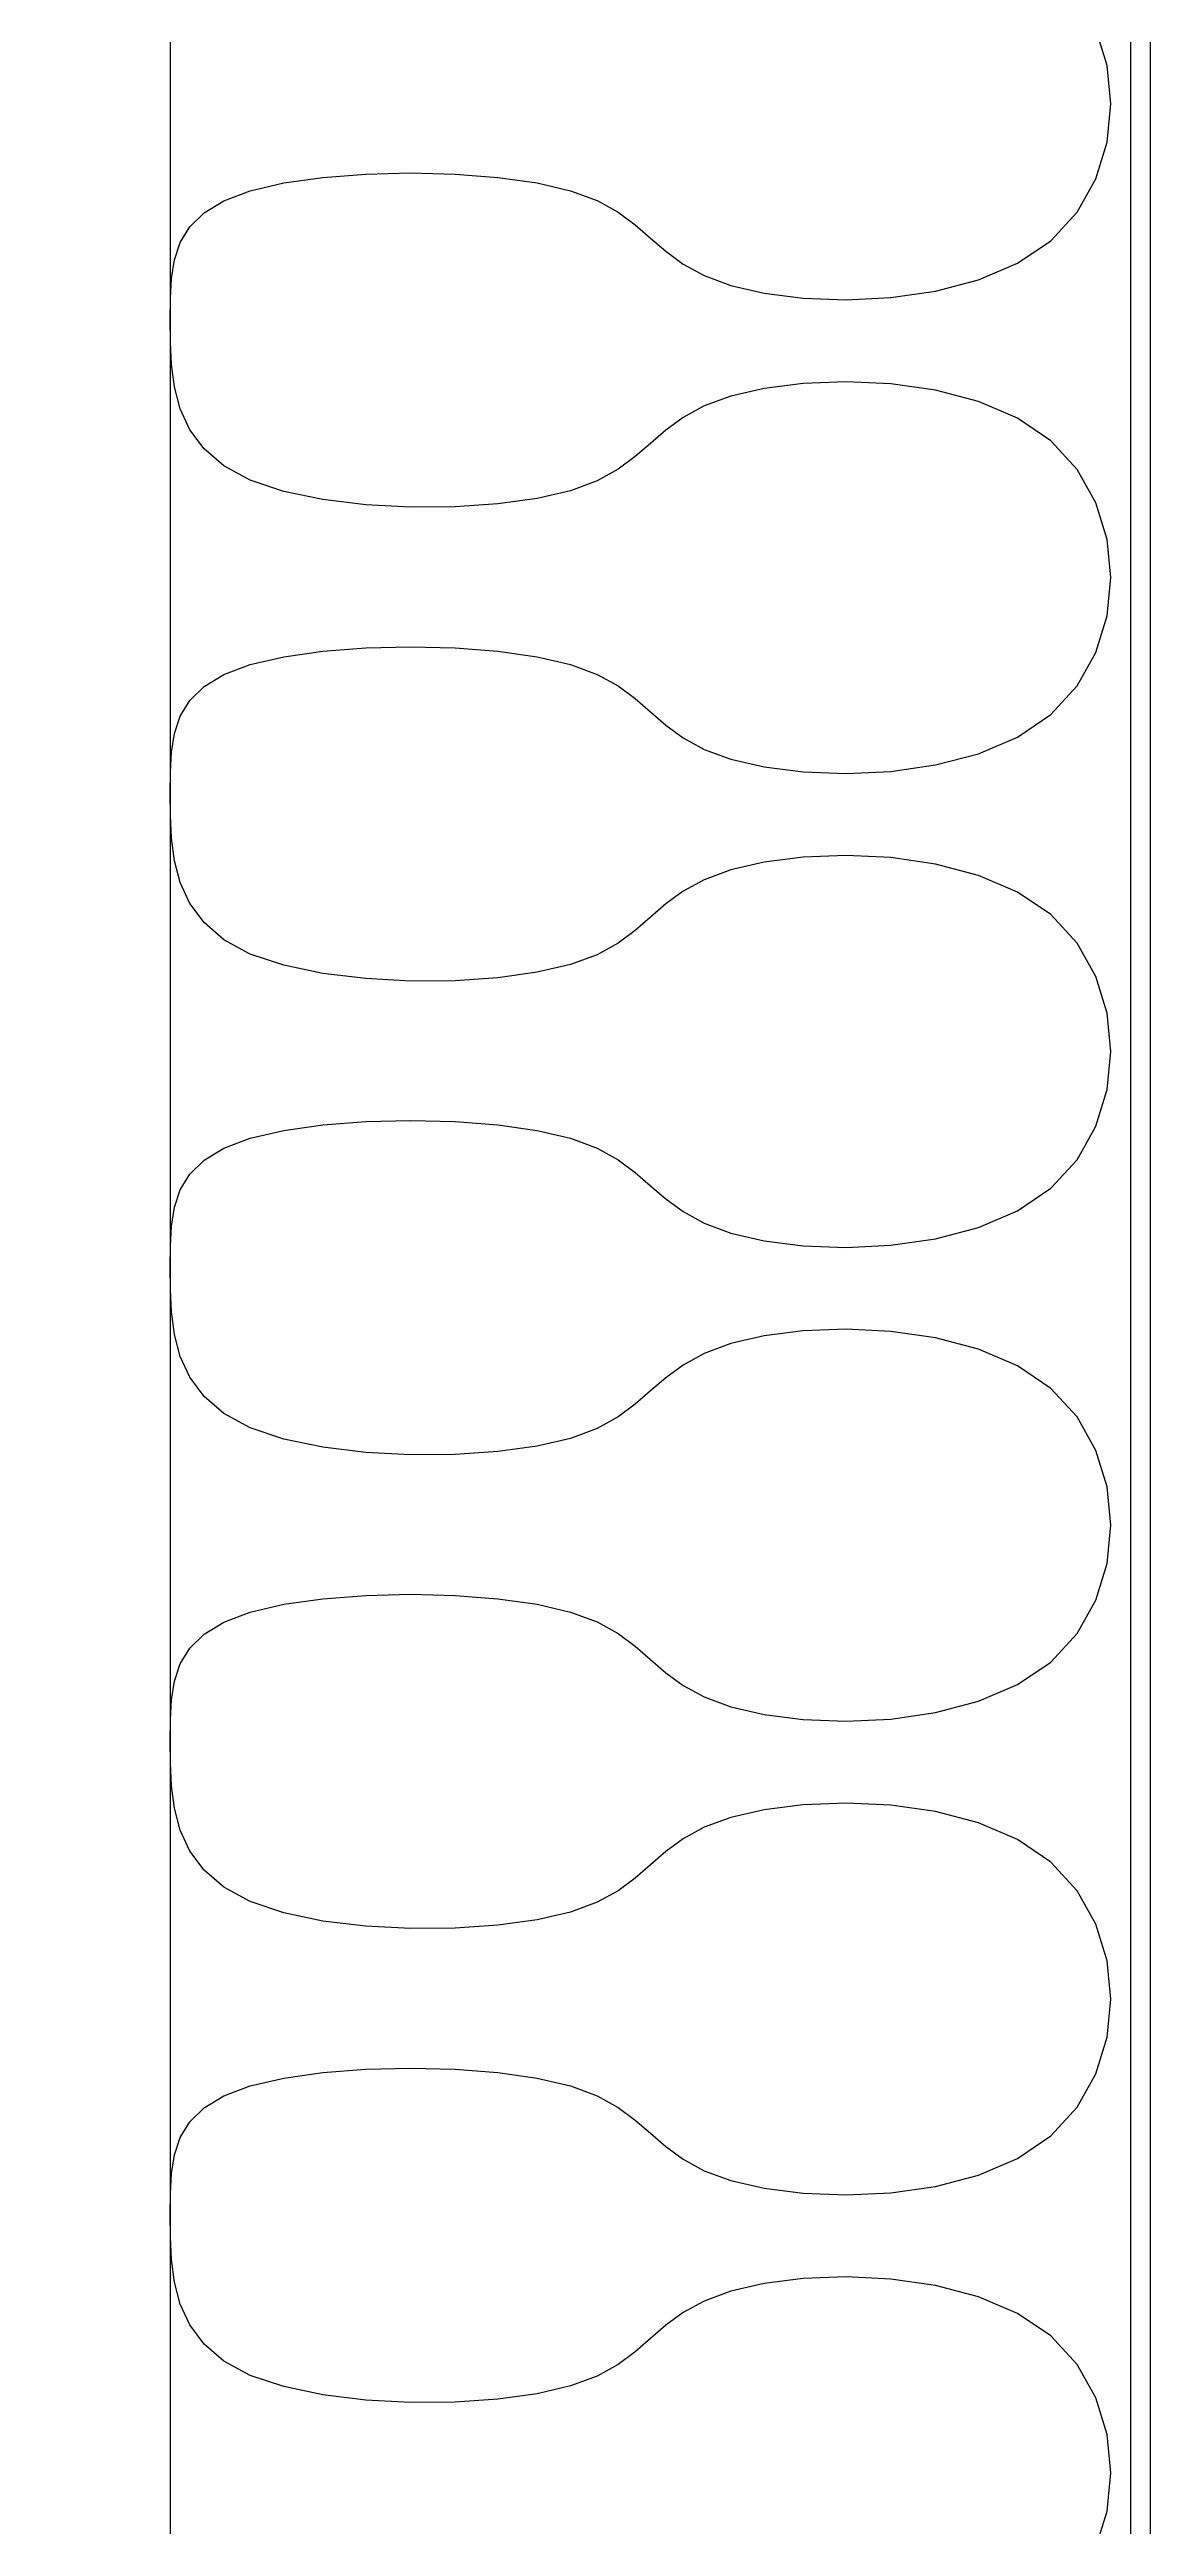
# Model space of a CAD drawing. Header units: millimetres. Extents: x -95178 to 274693, y -2232 to 263302.
# Drawn here: x 121889 to 122228, y 215302 to 216065 of the extents above; entities that cross this region are included whole.
import ezdxf

# ---------------------------------------------------------------- set-up
doc = ezdxf.new("R2010")
doc.units = ezdxf.units.MM
doc.layers.add('HATCH', color=9, linetype='Continuous')
doc.layers.add('TXT', color=3, linetype='Continuous')
doc.styles.add('ROMANS', font='romans.shx', dxfattribs={"width": 0.8})
doc.styles.add('view', font='romans.shx', dxfattribs={"width": 0.85})
doc.dimstyles.new('view', dxfattribs={"dimtxt": 2, "dimasz": 2, "dimexe": 1, "dimexo": 1, "dimgap": 1, "dimtad": 1, "dimdec": 0, "dimlfac": -1, "dimzin": 0, "dimdsep": 46, "dimtxsty": 'view', "dimcen": 2.5, "dimdle": 1.25, "dimclrd": 15, "dimclre": 15, "dimclrt": 3, "dimadec": 0, "dimazin": 0, "dimtfac": 0.9, "dimtdec": 0, "dimtofl": 0, "dimtmove": 2, "dimatfit": 0, "dimfxl": 1, "dimtolj": 1, "dimtzin": 0, "dimarcsym": 0})

# ---------------------------------------------------------------- blocks, each defined once
blk = doc.blocks.new('*D3')
at = {"layer": 'Defpoints', "color": 0, "transparency": 16777216}
for p in [(120731.83, 216562.82, 0), (122228.47, 216562.82, 0), (122228.47, 212334.82, 0)]:
    blk.add_point(p, dxfattribs=at)
at = {"layer": 'TXT', "color": 15, "lineweight": -2, "transparency": 16777216}
for p, q in [((122227.47, 216562.82, 0), (120730.83, 216562.82, 0)), ((120731.83, 212336.82, 0), (120731.83, 216560.82, 0)), ((120479.06, 214490.95, 0), (120477.06, 214490.95, 0)), ((120731.83, 214448.82, 0), (120479.06, 214490.95, 0)), ((122227.47, 212334.82, 0), (120730.83, 212334.82, 0))]:
    blk.add_line(p, q, dxfattribs=at)
at = {"layer": 'TXT', "color": 15, "transparency": 16777216}
for points in [[(120731.5, 216560.82, 0), (120732.17, 216560.82, 0), (120731.83, 216562.82, 0)], [(120731.5, 212336.82, 0), (120732.17, 212336.82, 0), (120731.83, 212334.82, 0)]]:
    blk.add_solid(points, dxfattribs=at)
at = {"layer": 'TXT', "color": 3, "transparency": 16777216, "insert": (120476.06, 214483.07, 0), "char_height": 2, "attachment_point": 5, "rotation": 90, "style": 'ROMANS'}
blk.add_mtext('\\A1;STATED DUCT', dxfattribs=at)

msp = doc.modelspace()

# ---------------------------------------------------------------- linework, layer by layer
at = {"color": 4}
for p, q in [((121926.474, 216864.819, 0), (121926.474, 212032.819, 0)), ((122228.474, 212334.819, 0), (122228.474, 216562.819, 0))]:
    msp.add_line(p, q, dxfattribs=at)
at = {"color": 31}
msp.add_line((122222.474, 212328.819, 0), (122222.474, 216568.819, 0), dxfattribs=at)
at = {"layer": 'HATCH'}
for p, q in [((122215.151, 216060.051, 0), (122211.682, 216071.337, 0)), ((122216.307, 216048.27, 0), (122215.151, 216060.051, 0)), ((122215.151, 216036.49, 0), (122216.307, 216048.27, 0)), ((122211.682, 216025.204, 0), (122215.151, 216036.49, 0)), ((121961.45, 216023.897, 0), (121973.494, 216025.608, 0)), ((121973.494, 216025.608, 0), (121986.695, 216026.634, 0)), ((121986.695, 216026.634, 0), (122000.474, 216026.976, 0)), ((122000.474, 216026.976, 0), (122014.252, 216026.634, 0)), ((122014.252, 216026.634, 0), (122027.453, 216025.608, 0)), ((122027.453, 216025.608, 0), (122039.497, 216023.897, 0)), ((121936.88, 216014.721, 0), (121942.998, 216018.43, 0)), ((121942.998, 216018.43, 0), (121951.14, 216021.501, 0)), ((121951.14, 216021.501, 0), (121961.45, 216023.897, 0)), ((122039.497, 216023.897, 0), (122049.807, 216021.501, 0)), ((122049.807, 216021.501, 0), (122057.997, 216018.45, 0)), ((122057.997, 216018.45, 0), (122064.453, 216014.886, 0)), ((122205.901, 216014.906, 0), (122211.682, 216025.204, 0)), ((121929.557, 216005.583, 0), (121932.496, 216010.423, 0)), ((121932.496, 216010.423, 0), (121936.88, 216014.721, 0)), ((122064.453, 216014.886, 0), (122069.752, 216010.979, 0)), ((122069.752, 216010.979, 0), (122074.474, 216006.901, 0)), ((122197.807, 216006.091, 0), (122205.901, 216014.906, 0)), ((121927.774, 216000.249, 0), (121929.557, 216005.583, 0)), ((122074.474, 216006.901, 0), (122079.195, 216002.824, 0)), ((122079.195, 216002.824, 0), (122084.494, 215998.917, 0)), ((122187.497, 215999.144, 0), (122197.807, 216006.091, 0)), ((121926.859, 215994.468, 0), (121927.774, 216000.249, 0)), ((122084.494, 215998.917, 0), (122090.95, 215995.353, 0)), ((122090.95, 215995.353, 0), (122099.14, 215992.301, 0)), ((122175.453, 215994.013, 0), (122187.497, 215999.144, 0)), ((121926.474, 215981.756, 0), (121926.522, 215988.288, 0)), ((121926.522, 215988.288, 0), (121926.859, 215994.468, 0)), ((122099.14, 215992.301, 0), (122109.45, 215989.933, 0)), ((122109.45, 215989.933, 0), (122121.494, 215988.411, 0)), ((122121.494, 215988.411, 0), (122134.695, 215987.896, 0)), ((122134.695, 215987.896, 0), (122148.474, 215988.55, 0)), ((122148.474, 215988.55, 0), (122162.252, 215990.535, 0)), ((122162.252, 215990.535, 0), (122175.453, 215994.013, 0)), ((121926.522, 215974.939, 0), (121926.474, 215981.756, 0)), ((121926.859, 215967.98, 0), (121926.522, 215974.939, 0)), ((121927.774, 215961.039, 0), (121926.859, 215967.98, 0)), ((121929.557, 215954.279, 0), (121927.774, 215961.039, 0)), ((122099.14, 215958.232, 0), (122090.95, 215955.181, 0)), ((122109.45, 215960.601, 0), (122099.14, 215958.232, 0)), ((122121.494, 215962.123, 0), (122109.45, 215960.601, 0)), ((122134.695, 215962.638, 0), (122121.494, 215962.123, 0)), ((122148.474, 215961.984, 0), (122134.695, 215962.638, 0)), ((122162.252, 215959.998, 0), (122148.474, 215961.984, 0)), ((122175.453, 215956.521, 0), (122162.252, 215959.998, 0)), ((121932.496, 215947.861, 0), (121929.557, 215954.279, 0)), ((122084.494, 215951.617, 0), (122079.195, 215947.71, 0)), ((122090.95, 215955.181, 0), (122084.494, 215951.617, 0)), ((122187.497, 215951.39, 0), (122175.453, 215956.521, 0)), ((122197.807, 215944.443, 0), (122187.497, 215951.39, 0)), ((121936.88, 215941.947, 0), (121932.496, 215947.861, 0)), ((121942.998, 215936.699, 0), (121936.88, 215941.947, 0)), ((122074.474, 215943.632, 0), (122069.752, 215939.554, 0)), ((122079.195, 215947.71, 0), (122074.474, 215943.632, 0)), ((122205.901, 215935.628, 0), (122197.807, 215944.443, 0)), ((121951.14, 215932.277, 0), (121942.998, 215936.699, 0)), ((122064.453, 215935.648, 0), (122057.997, 215932.083, 0)), ((122069.752, 215939.554, 0), (122064.453, 215935.648, 0)), ((122211.682, 215925.33, 0), (122205.901, 215935.628, 0)), ((121961.45, 215928.811, 0), (121951.14, 215932.277, 0)), ((121973.494, 215926.295, 0), (121961.45, 215928.811, 0)), ((121986.695, 215924.692, 0), (121973.494, 215926.295, 0)), ((122039.497, 215926.643, 0), (122027.453, 215924.977, 0)), ((122049.807, 215929.032, 0), (122039.497, 215926.643, 0)), ((122057.997, 215932.083, 0), (122049.807, 215929.032, 0)), ((122000.474, 215923.963, 0), (121986.695, 215924.692, 0)), ((122014.252, 215924.071, 0), (122000.474, 215923.963, 0)), ((122027.453, 215924.977, 0), (122014.252, 215924.071, 0)), ((122215.151, 215914.044, 0), (122211.682, 215925.33, 0)), ((122216.307, 215902.263, 0), (122215.151, 215914.044, 0)), ((122215.151, 215890.483, 0), (122216.307, 215902.263, 0)), ((122211.682, 215879.196, 0), (122215.151, 215890.483, 0)), ((121973.494, 215879.6, 0), (121986.695, 215880.627, 0)), ((121986.695, 215880.627, 0), (122000.474, 215880.969, 0)), ((122000.474, 215880.969, 0), (122014.252, 215880.627, 0)), ((122014.252, 215880.627, 0), (122027.453, 215879.6, 0)), ((121942.998, 215872.422, 0), (121951.14, 215875.494, 0)), ((121951.14, 215875.494, 0), (121961.45, 215877.889, 0)), ((121961.45, 215877.889, 0), (121973.494, 215879.6, 0)), ((122027.453, 215879.6, 0), (122039.497, 215877.889, 0)), ((122039.497, 215877.889, 0), (122049.807, 215875.494, 0)), ((122049.807, 215875.494, 0), (122057.997, 215872.443, 0)), ((122205.901, 215868.899, 0), (122211.682, 215879.196, 0)), ((121932.496, 215864.416, 0), (121936.88, 215868.714, 0)), ((121936.88, 215868.714, 0), (121942.998, 215872.422, 0)), ((122057.997, 215872.443, 0), (122064.453, 215868.878, 0)), ((122064.453, 215868.878, 0), (122069.752, 215864.972, 0)), ((122197.807, 215860.084, 0), (122205.901, 215868.899, 0)), ((121927.774, 215854.242, 0), (121929.557, 215859.576, 0)), ((121929.557, 215859.576, 0), (121932.496, 215864.416, 0)), ((122069.752, 215864.972, 0), (122074.474, 215860.894, 0)), ((122074.474, 215860.894, 0), (122079.195, 215856.816, 0)), ((122187.497, 215853.137, 0), (122197.807, 215860.084, 0)), ((121926.859, 215848.461, 0), (121927.774, 215854.242, 0)), ((122079.195, 215856.816, 0), (122084.494, 215852.91, 0)), ((122084.494, 215852.91, 0), (122090.95, 215849.345, 0)), ((122175.453, 215848.005, 0), (122187.497, 215853.137, 0)), ((121926.522, 215842.281, 0), (121926.859, 215848.461, 0)), ((122090.95, 215849.345, 0), (122099.14, 215846.294, 0)), ((122099.14, 215846.294, 0), (122109.45, 215843.926, 0)), ((122109.45, 215843.926, 0), (122121.494, 215842.403, 0)), ((122121.494, 215842.403, 0), (122134.695, 215841.888, 0)), ((122134.695, 215841.888, 0), (122148.474, 215842.543, 0)), ((122148.474, 215842.543, 0), (122162.252, 215844.528, 0)), ((122162.252, 215844.528, 0), (122175.453, 215848.005, 0)), ((121926.474, 215835.749, 0), (121926.522, 215842.281, 0)), ((121926.522, 215828.932, 0), (121926.474, 215835.749, 0)), ((121926.859, 215821.973, 0), (121926.522, 215828.932, 0)), ((121927.774, 215815.032, 0), (121926.859, 215821.973, 0)), ((121929.557, 215808.272, 0), (121927.774, 215815.032, 0)), ((122099.14, 215812.225, 0), (122090.95, 215809.174, 0)), ((122109.45, 215814.593, 0), (122099.14, 215812.225, 0)), ((122121.494, 215816.116, 0), (122109.45, 215814.593, 0)), ((122134.695, 215816.631, 0), (122121.494, 215816.116, 0)), ((122148.474, 215815.976, 0), (122134.695, 215816.631, 0)), ((122162.252, 215813.991, 0), (122148.474, 215815.976, 0)), ((122175.453, 215810.514, 0), (122162.252, 215813.991, 0)), ((121932.496, 215801.854, 0), (121929.557, 215808.272, 0)), ((122084.494, 215805.609, 0), (122079.195, 215801.703, 0)), ((122090.95, 215809.174, 0), (122084.494, 215805.609, 0)), ((122187.497, 215805.382, 0), (122175.453, 215810.514, 0)), ((122197.807, 215798.435, 0), (122187.497, 215805.382, 0)), ((121936.88, 215795.94, 0), (121932.496, 215801.854, 0)), ((122074.474, 215797.625, 0), (122069.752, 215793.547, 0)), ((122079.195, 215801.703, 0), (122074.474, 215797.625, 0)), ((122205.901, 215789.62, 0), (122197.807, 215798.435, 0)), ((121942.998, 215790.691, 0), (121936.88, 215795.94, 0)), ((121951.14, 215786.27, 0), (121942.998, 215790.691, 0)), ((122064.453, 215789.641, 0), (122057.997, 215786.076, 0)), ((122069.752, 215793.547, 0), (122064.453, 215789.641, 0)), ((122211.682, 215779.323, 0), (122205.901, 215789.62, 0)), ((121961.45, 215782.803, 0), (121951.14, 215786.27, 0)), ((121973.494, 215780.288, 0), (121961.45, 215782.803, 0)), ((122049.807, 215783.025, 0), (122039.497, 215780.636, 0)), ((122057.997, 215786.076, 0), (122049.807, 215783.025, 0)), ((121986.695, 215778.684, 0), (121973.494, 215780.288, 0)), ((122000.474, 215777.956, 0), (121986.695, 215778.684, 0)), ((122014.252, 215778.063, 0), (122000.474, 215777.956, 0)), ((122027.453, 215778.969, 0), (122014.252, 215778.063, 0)), ((122039.497, 215780.636, 0), (122027.453, 215778.969, 0)), ((122215.151, 215768.036, 0), (122211.682, 215779.323, 0)), ((122216.307, 215756.256, 0), (122215.151, 215768.036, 0)), ((122215.151, 215744.475, 0), (122216.307, 215756.256, 0)), ((122211.682, 215733.189, 0), (122215.151, 215744.475, 0)), ((121942.998, 215726.415, 0), (121951.14, 215729.487, 0)), ((121951.14, 215729.487, 0), (121961.45, 215731.882, 0)), ((121961.45, 215731.882, 0), (121973.494, 215733.593, 0)), ((121973.494, 215733.593, 0), (121986.695, 215734.62, 0)), ((121986.695, 215734.62, 0), (122000.474, 215734.962, 0)), ((122000.474, 215734.962, 0), (122014.252, 215734.62, 0)), ((122014.252, 215734.62, 0), (122027.453, 215733.593, 0)), ((122027.453, 215733.593, 0), (122039.497, 215731.882, 0)), ((122039.497, 215731.882, 0), (122049.807, 215729.487, 0)), ((122049.807, 215729.487, 0), (122057.997, 215726.436, 0)), ((122205.901, 215722.891, 0), (122211.682, 215733.189, 0)), ((121932.496, 215718.408, 0), (121936.88, 215722.706, 0)), ((121936.88, 215722.706, 0), (121942.998, 215726.415, 0)), ((122057.997, 215726.436, 0), (122064.453, 215722.871, 0)), ((122064.453, 215722.871, 0), (122069.752, 215718.964, 0)), ((122197.807, 215714.076, 0), (122205.901, 215722.891, 0)), ((121927.774, 215708.235, 0), (121929.557, 215713.569, 0)), ((121929.557, 215713.569, 0), (121932.496, 215718.408, 0)), ((122069.752, 215718.964, 0), (122074.474, 215714.887, 0)), ((122074.474, 215714.887, 0), (122079.195, 215710.809, 0)), ((122187.497, 215707.129, 0), (122197.807, 215714.076, 0)), ((121926.859, 215702.454, 0), (121927.774, 215708.235, 0)), ((122079.195, 215710.809, 0), (122084.494, 215706.902, 0)), ((122084.494, 215706.902, 0), (122090.95, 215703.338, 0)), ((122175.453, 215701.998, 0), (122187.497, 215707.129, 0)), ((121926.522, 215696.274, 0), (121926.859, 215702.454, 0)), ((122090.95, 215703.338, 0), (122099.14, 215700.287, 0)), ((122099.14, 215700.287, 0), (122109.45, 215697.918, 0)), ((122109.45, 215697.918, 0), (122121.494, 215696.396, 0)), ((122148.474, 215696.535, 0), (122162.252, 215698.521, 0)), ((122162.252, 215698.521, 0), (122175.453, 215701.998, 0)), ((121926.474, 215689.742, 0), (121926.522, 215696.274, 0)), ((121926.522, 215682.925, 0), (121926.474, 215689.742, 0)), ((122121.494, 215696.396, 0), (122134.695, 215695.881, 0)), ((122134.695, 215695.881, 0), (122148.474, 215696.535, 0)), ((121926.859, 215675.965, 0), (121926.522, 215682.925, 0)), ((121927.774, 215669.025, 0), (121926.859, 215675.965, 0)), ((121929.557, 215662.265, 0), (121927.774, 215669.025, 0)), ((122109.45, 215668.586, 0), (122099.14, 215666.218, 0)), ((122121.494, 215670.108, 0), (122109.45, 215668.586, 0)), ((122134.695, 215670.623, 0), (122121.494, 215670.108, 0)), ((122148.474, 215669.969, 0), (122134.695, 215670.623, 0)), ((122162.252, 215667.984, 0), (122148.474, 215669.969, 0)), ((122175.453, 215664.506, 0), (122162.252, 215667.984, 0)), ((121932.496, 215655.847, 0), (121929.557, 215662.265, 0)), ((122084.494, 215659.602, 0), (122079.195, 215655.695, 0)), ((122090.95, 215663.166, 0), (122084.494, 215659.602, 0)), ((122099.14, 215666.218, 0), (122090.95, 215663.166, 0)), ((122187.497, 215659.375, 0), (122175.453, 215664.506, 0)), ((122197.807, 215652.428, 0), (122187.497, 215659.375, 0)), ((121936.88, 215649.933, 0), (121932.496, 215655.847, 0)), ((122074.474, 215651.618, 0), (122069.752, 215647.54, 0)), ((122079.195, 215655.695, 0), (122074.474, 215651.618, 0)), ((122205.901, 215643.613, 0), (122197.807, 215652.428, 0)), ((121942.998, 215644.684, 0), (121936.88, 215649.933, 0)), ((121951.14, 215640.262, 0), (121942.998, 215644.684, 0)), ((122069.752, 215647.54, 0), (122064.453, 215643.633, 0)), ((121961.45, 215636.796, 0), (121951.14, 215640.262, 0)), ((121973.494, 215634.28, 0), (121961.45, 215636.796, 0)), ((122049.807, 215637.018, 0), (122039.497, 215634.629, 0)), ((122057.997, 215640.069, 0), (122049.807, 215637.018, 0)), ((122064.453, 215643.633, 0), (122057.997, 215640.069, 0)), ((122211.682, 215633.315, 0), (122205.901, 215643.613, 0)), ((121986.695, 215632.677, 0), (121973.494, 215634.28, 0)), ((122000.474, 215631.948, 0), (121986.695, 215632.677, 0)), ((122014.252, 215632.056, 0), (122000.474, 215631.948, 0)), ((122027.453, 215632.962, 0), (122014.252, 215632.056, 0)), ((122039.497, 215634.629, 0), (122027.453, 215632.962, 0)), ((122215.151, 215622.029, 0), (122211.682, 215633.315, 0)), ((122216.307, 215610.249, 0), (122215.151, 215622.029, 0)), ((122215.151, 215598.468, 0), (122216.307, 215610.249, 0)), ((122211.682, 215587.182, 0), (122215.151, 215598.468, 0)), ((121942.998, 215580.408, 0), (121951.14, 215583.479, 0)), ((121951.14, 215583.479, 0), (121961.45, 215585.875, 0)), ((121961.45, 215585.875, 0), (121973.494, 215587.586, 0)), ((121973.494, 215587.586, 0), (121986.695, 215588.612, 0)), ((121986.695, 215588.612, 0), (122000.474, 215588.954, 0)), ((122000.474, 215588.954, 0), (122014.252, 215588.612, 0)), ((122014.252, 215588.612, 0), (122027.453, 215587.586, 0)), ((122027.453, 215587.586, 0), (122039.497, 215585.875, 0)), ((122039.497, 215585.875, 0), (122049.807, 215583.479, 0)), ((122049.807, 215583.479, 0), (122057.997, 215580.428, 0)), ((122205.901, 215576.884, 0), (122211.682, 215587.182, 0)), ((121932.496, 215572.401, 0), (121936.88, 215576.699, 0)), ((121936.88, 215576.699, 0), (121942.998, 215580.408, 0)), ((122057.997, 215580.428, 0), (122064.453, 215576.864, 0)), ((122064.453, 215576.864, 0), (122069.752, 215572.957, 0)), ((122197.807, 215568.069, 0), (122205.901, 215576.884, 0)), ((121927.774, 215562.227, 0), (121929.557, 215567.561, 0)), ((121929.557, 215567.561, 0), (121932.496, 215572.401, 0)), ((122069.752, 215572.957, 0), (122074.474, 215568.879, 0)), ((122074.474, 215568.879, 0), (122079.195, 215564.802, 0)), ((122187.497, 215561.122, 0), (122197.807, 215568.069, 0)), ((121926.859, 215556.446, 0), (121927.774, 215562.227, 0)), ((122079.195, 215564.802, 0), (122084.494, 215560.895, 0)), ((122084.494, 215560.895, 0), (122090.95, 215557.331, 0)), ((122175.453, 215555.991, 0), (122187.497, 215561.122, 0)), ((121926.522, 215550.266, 0), (121926.859, 215556.446, 0)), ((122090.95, 215557.331, 0), (122099.14, 215554.279, 0)), ((122099.14, 215554.279, 0), (122109.45, 215551.911, 0)), ((122148.474, 215550.528, 0), (122162.252, 215552.513, 0)), ((122162.252, 215552.513, 0), (122175.453, 215555.991, 0)), ((121926.474, 215543.735, 0), (121926.522, 215550.266, 0)), ((122109.45, 215551.911, 0), (122121.494, 215550.389, 0)), ((122121.494, 215550.389, 0), (122134.695, 215549.874, 0)), ((122134.695, 215549.874, 0), (122148.474, 215550.528, 0)), ((121926.522, 215536.918, 0), (121926.474, 215543.735, 0)), ((121926.859, 215529.958, 0), (121926.522, 215536.918, 0)), ((121927.774, 215523.017, 0), (121926.859, 215529.958, 0)), ((121929.557, 215516.257, 0), (121927.774, 215523.017, 0)), ((122109.45, 215522.579, 0), (122099.14, 215520.21, 0)), ((122121.494, 215524.101, 0), (122109.45, 215522.579, 0)), ((122134.695, 215524.616, 0), (122121.494, 215524.101, 0)), ((122148.474, 215523.962, 0), (122134.695, 215524.616, 0)), ((122162.252, 215521.977, 0), (122148.474, 215523.962, 0)), ((122175.453, 215518.499, 0), (122162.252, 215521.977, 0)), ((121932.496, 215509.84, 0), (121929.557, 215516.257, 0)), ((122090.95, 215517.159, 0), (122084.494, 215513.595, 0)), ((122099.14, 215520.21, 0), (122090.95, 215517.159, 0)), ((122187.497, 215513.368, 0), (122175.453, 215518.499, 0)), ((121936.88, 215503.926, 0), (121932.496, 215509.84, 0)), ((122079.195, 215509.688, 0), (122074.474, 215505.61, 0)), ((122084.494, 215513.595, 0), (122079.195, 215509.688, 0)), ((122197.807, 215506.421, 0), (122187.497, 215513.368, 0)), ((121942.998, 215498.677, 0), (121936.88, 215503.926, 0)), ((122069.752, 215501.533, 0), (122064.453, 215497.626, 0)), ((122074.474, 215505.61, 0), (122069.752, 215501.533, 0)), ((122205.901, 215497.606, 0), (122197.807, 215506.421, 0)), ((121951.14, 215494.255, 0), (121942.998, 215498.677, 0)), ((121961.45, 215490.789, 0), (121951.14, 215494.255, 0)), ((122057.997, 215494.062, 0), (122049.807, 215491.01, 0)), ((122064.453, 215497.626, 0), (122057.997, 215494.062, 0)), ((122211.682, 215487.308, 0), (122205.901, 215497.606, 0)), ((121973.494, 215488.273, 0), (121961.45, 215490.789, 0)), ((121986.695, 215486.67, 0), (121973.494, 215488.273, 0)), ((122000.474, 215485.941, 0), (121986.695, 215486.67, 0)), ((122014.252, 215486.049, 0), (122000.474, 215485.941, 0)), ((122027.453, 215486.955, 0), (122014.252, 215486.049, 0)), ((122039.497, 215488.621, 0), (122027.453, 215486.955, 0)), ((122049.807, 215491.01, 0), (122039.497, 215488.621, 0)), ((122215.151, 215476.022, 0), (122211.682, 215487.308, 0)), ((122216.307, 215464.241, 0), (122215.151, 215476.022, 0)), ((122215.151, 215452.461, 0), (122216.307, 215464.241, 0)), ((122211.682, 215441.174, 0), (122215.151, 215452.461, 0)), ((121951.14, 215437.472, 0), (121961.45, 215439.867, 0)), ((121961.45, 215439.867, 0), (121973.494, 215441.578, 0)), ((121973.494, 215441.578, 0), (121986.695, 215442.605, 0)), ((121986.695, 215442.605, 0), (122000.474, 215442.947, 0)), ((122000.474, 215442.947, 0), (122014.252, 215442.605, 0)), ((122014.252, 215442.605, 0), (122027.453, 215441.578, 0)), ((122027.453, 215441.578, 0), (122039.497, 215439.867, 0)), ((122039.497, 215439.867, 0), (122049.807, 215437.472, 0)), ((122205.901, 215430.877, 0), (122211.682, 215441.174, 0)), ((121932.496, 215426.394, 0), (121936.88, 215430.692, 0)), ((121936.88, 215430.692, 0), (121942.998, 215434.4, 0)), ((121942.998, 215434.4, 0), (121951.14, 215437.472, 0)), ((122049.807, 215437.472, 0), (122057.997, 215434.421, 0)), ((122057.997, 215434.421, 0), (122064.453, 215430.857, 0)), ((122064.453, 215430.857, 0), (122069.752, 215426.95, 0)), ((122197.807, 215422.062, 0), (122205.901, 215430.877, 0)), ((121929.557, 215421.554, 0), (121932.496, 215426.394, 0)), ((122069.752, 215426.95, 0), (122074.474, 215422.872, 0)), ((122074.474, 215422.872, 0), (122079.195, 215418.794, 0)), ((121926.859, 215410.439, 0), (121927.774, 215416.22, 0)), ((121927.774, 215416.22, 0), (121929.557, 215421.554, 0)), ((122079.195, 215418.794, 0), (122084.494, 215414.888, 0)), ((122084.494, 215414.888, 0), (122090.95, 215411.323, 0)), ((122175.453, 215409.983, 0), (122187.497, 215415.115, 0)), ((122187.497, 215415.115, 0), (122197.807, 215422.062, 0)), ((121926.522, 215404.259, 0), (121926.859, 215410.439, 0)), ((122090.95, 215411.323, 0), (122099.14, 215408.272, 0)), ((122099.14, 215408.272, 0), (122109.45, 215405.904, 0)), ((122162.252, 215406.506, 0), (122175.453, 215409.983, 0)), ((121926.474, 215397.727, 0), (121926.522, 215404.259, 0)), ((122109.45, 215405.904, 0), (122121.494, 215404.381, 0)), ((122121.494, 215404.381, 0), (122134.695, 215403.867, 0)), ((122134.695, 215403.867, 0), (122148.474, 215404.521, 0)), ((122148.474, 215404.521, 0), (122162.252, 215406.506, 0)), ((121926.522, 215390.91, 0), (121926.474, 215397.727, 0)), ((121926.859, 215383.951, 0), (121926.522, 215390.91, 0)), ((121927.774, 215377.01, 0), (121926.859, 215383.951, 0)), ((121929.557, 215370.25, 0), (121927.774, 215377.01, 0)), ((122121.494, 215378.094, 0), (122109.45, 215376.571, 0)), ((122134.695, 215378.609, 0), (122121.494, 215378.094, 0)), ((122148.474, 215377.954, 0), (122134.695, 215378.609, 0)), ((122162.252, 215375.969, 0), (122148.474, 215377.954, 0)), ((121932.496, 215363.832, 0), (121929.557, 215370.25, 0)), ((122090.95, 215371.152, 0), (122084.494, 215367.587, 0)), ((122099.14, 215374.203, 0), (122090.95, 215371.152, 0)), ((122109.45, 215376.571, 0), (122099.14, 215374.203, 0)), ((122175.453, 215372.492, 0), (122162.252, 215375.969, 0)), ((122187.497, 215367.36, 0), (122175.453, 215372.492, 0)), ((121936.88, 215357.918, 0), (121932.496, 215363.832, 0)), ((122079.195, 215363.681, 0), (122074.474, 215359.603, 0)), ((122084.494, 215367.587, 0), (122079.195, 215363.681, 0)), ((122197.807, 215360.413, 0), (122187.497, 215367.36, 0)), ((121942.998, 215352.67, 0), (121936.88, 215357.918, 0)), ((122069.752, 215355.525, 0), (122064.453, 215351.619, 0)), ((122074.474, 215359.603, 0), (122069.752, 215355.525, 0)), ((122205.901, 215351.598, 0), (122197.807, 215360.413, 0)), ((121951.14, 215348.248, 0), (121942.998, 215352.67, 0)), ((121961.45, 215344.782, 0), (121951.14, 215348.248, 0)), ((122057.997, 215348.054, 0), (122049.807, 215345.003, 0)), ((122064.453, 215351.619, 0), (122057.997, 215348.054, 0)), ((122211.682, 215341.301, 0), (122205.901, 215351.598, 0)), ((121973.494, 215342.266, 0), (121961.45, 215344.782, 0)), ((121986.695, 215340.662, 0), (121973.494, 215342.266, 0)), ((122000.474, 215339.934, 0), (121986.695, 215340.662, 0)), ((122014.252, 215340.041, 0), (122000.474, 215339.934, 0)), ((122027.453, 215340.947, 0), (122014.252, 215340.041, 0)), ((122039.497, 215342.614, 0), (122027.453, 215340.947, 0)), ((122049.807, 215345.003, 0), (122039.497, 215342.614, 0)), ((122215.151, 215330.015, 0), (122211.682, 215341.301, 0)), ((122216.307, 215318.234, 0), (122215.151, 215330.015, 0)), ((122215.151, 215306.453, 0), (122216.307, 215318.234, 0)), ((122211.682, 215295.167, 0), (122215.151, 215306.453, 0))]:
    msp.add_line(p, q, dxfattribs=at)

# ---------------------------------------------------------------- dimensions: what is measured, and where the dimension line sits
at = {"layer": 'TXT'}
dim = msp.add_linear_dim(base=(120731.833, 216562.819, 0), p1=(122228.474, 212334.819, 0), p2=(122228.474, 216562.819, 0), angle=90, text='STATED DUCT', dimstyle='view', override={"dimtad": 0, "dimtih": 1, "dimlfac": 1, "dimrnd": 5, "dimtxsty": 'ROMANS', "dimcen": 3, "dimdle": 0, "dimtp": 50, "dimtm": 3, "dimtfac": 1, "dimtdec": 4, "dimtofl": 1, "dimtmove": 1, "dimatfit": 3}, dxfattribs=at)
dim.commit()
dim.dimension.update_dxf_attribs({"geometry": '*D3', "text_midpoint": (120476.061, 214490.952, 0), "dimtype": 160, "text_rotation": 90})

doc.saveas('drawing.dxf')
